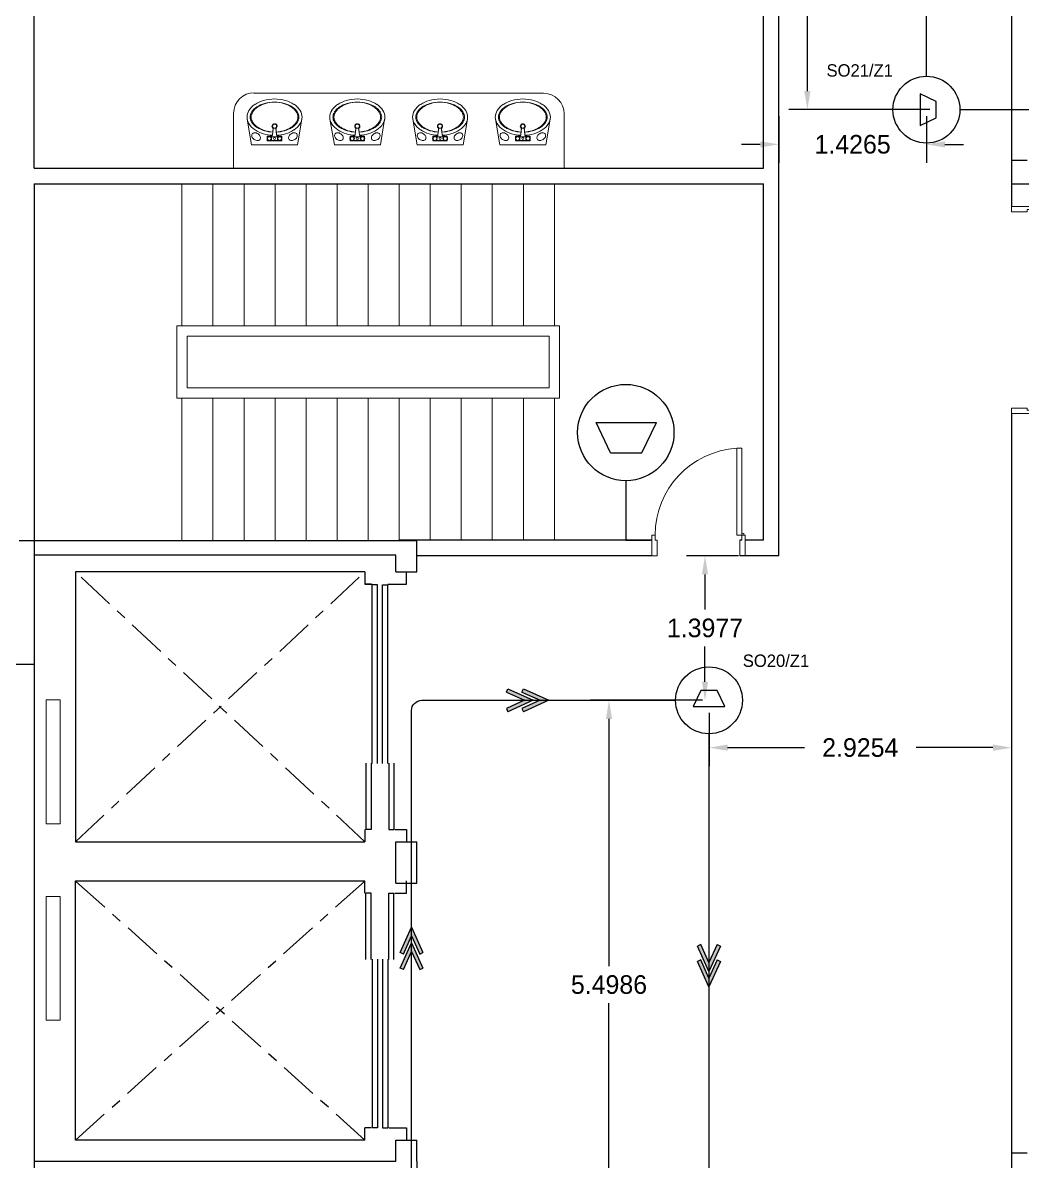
# Model space of a CAD drawing. Extents: x -3767 to 3861, y 250 to 646.
# Drawn here: x 36.57 to 46.23, y 348.67 to 359.68 of the extents above; entities that cross this region are included whole.
import ezdxf
from ezdxf import colors
from ezdxf.entities.mleader import LeaderData, LeaderLine
from ezdxf.enums import TextEntityAlignment as Align
from ezdxf.math import Vec2, Vec3

# ---------------------------------------------------------------- set-up
doc = ezdxf.new("R2010")
doc.units = 0
doc.header["$LTSCALE"] = 0.15
doc.linetypes.add('CENTERX2', pattern=[4, 2.5, -0.5, 0.5, -0.5])
doc.layers.get('0').update_dxf_attribs({"color": 252})
doc.layers.get('Defpoints').update_dxf_attribs({"color": 252})
for name, color, linetype, lineweight in [('0 criticalllllll', 4, 'Continuous', 13), ('anal', 252, 'Continuous', 20), ('DOOR', 252, 'Continuous', 20), ('elev', 252, 'Continuous', 9), ('FIXT', 252, 'Continuous', 9), ('wall', 252, 'Continuous', 30)]:
    doc.layers.add(name, color=color, linetype=linetype, lineweight=lineweight)
for name, color, linetype in [('0 sockets', 252, 'Continuous'), ('0 sound', 252, 'Continuous'), ('00-BT-TEXT', 2, 'Continuous'), ('AUTOINCR', 7, 'Continuous'), ('d1', 252, 'Continuous'), ('FIRE_LOOP', 7, 'Continuous'), ('grocol', 252, 'Continuous'), ('WINDOW', 252, 'Continuous')]:
    doc.layers.add(name, color=color, linetype=linetype)
doc.dimstyles.get("Standard").update_dxf_attribs({"dimtxt": 0.18, "dimasz": 0.18, "dimexe": 0.18, "dimexo": 0.0625, "dimgap": 0.09, "dimtad": 0, "dimtih": 1, "dimtoh": 1, "dimdec": 4, "dimzin": 0, "dimdsep": 46, "dimtxsty": 'Standard', "dimcen": 0.09, "dimadec": 0, "dimazin": 0, "dimtfac": 1, "dimtdec": 4, "dimtofl": 0, "dimtmove": 0, "dimatfit": 3, "dimfxl": 1, "dimtolj": 1, "dimtzin": 0, "dimarcsym": 0})

# ---------------------------------------------------------------- blocks, each defined once
blk = doc.blocks.new('ARCH')
at = {"layer": 'anal'}
for p, q in [((41.6, 359), (38.8, 359)), ((38.604, 358.806), (38.604, 358.275)), ((41.8, 358.275), (41.8, 358.8))]:
    blk.add_line(p, q, dxfattribs=at)
for centre, start, end in [((38.804, 358.806), 90, 180), ((41.6, 358.8), 0, 90)]:
    blk.add_arc(centre, 0.2, start, end, dxfattribs=at)
at = {"layer": 'd1', "linetype": 'CENTERX2'}
for p, q in [((39.874, 351.762), (37.075, 354.372)), ((37.075, 351.762), (39.874, 354.372)), ((37.075, 348.877), (39.874, 351.384)), ((39.874, 348.877), (37.075, 351.384))]:
    blk.add_line(p, q, dxfattribs=at)
at = {"layer": 'd1', "ltscale": 0.5}
for p, q in [((39.944, 352.52), (39.944, 354.248)), ((39.994, 354.248), (39.944, 354.248)), ((39.994, 352.52), (39.994, 354.248)), ((40.044, 352.52), (40.044, 354.248)), ((40.044, 354.248), (40.094, 354.248)), ((40.094, 352.52), (40.094, 354.248)), ((39.884, 352.522), (39.884, 351.882)), ((39.934, 352.522), (39.934, 351.882)), ((40.104, 352.522), (40.104, 351.882)), ((40.154, 352.522), (40.154, 351.882)), ((39.934, 351.882), (39.884, 351.882)), ((40.104, 351.882), (40.154, 351.882)), ((39.884, 350.624), (39.884, 351.264)), ((39.934, 351.264), (39.884, 351.264)), ((39.934, 350.624), (39.934, 351.264)), ((40.104, 350.624), (40.104, 351.264)), ((40.104, 351.264), (40.154, 351.264)), ((40.154, 350.624), (40.154, 351.264)), ((39.944, 350.626), (39.944, 348.997)), ((39.994, 350.626), (39.994, 348.997)), ((40.044, 350.626), (40.044, 348.997)), ((40.094, 350.626), (40.094, 348.997)), ((39.994, 348.997), (39.944, 348.997)), ((40.044, 348.997), (40.094, 348.997))]:
    blk.add_line(p, q, dxfattribs=at)
at = {"layer": 'DOOR'}
blk.add_line((46.125, 355.955), (46.125, 355.905), dxfattribs=at)
for points in [[(46.325, 357.875), (46.325, 357.905), (46.125, 357.905), (46.125, 357.855), (46.275, 357.855), (46.275, 357.875)], [(43.518, 354.727), (43.518, 355.567), (43.469, 355.567), (43.469, 354.727)], [(42.678, 354.727), (42.648, 354.727), (42.648, 354.527), (42.698, 354.527), (42.698, 354.677), (42.678, 354.677)], [(43.518, 354.727), (43.548, 354.727), (43.548, 354.527), (43.498, 354.527), (43.498, 354.677), (43.518, 354.677)]]:
    blk.add_lwpolyline(points, close=True, dxfattribs=at)
blk.add_lwpolyline([(46.125, 355.955), (46.275, 355.955), (46.275, 355.935), (46.325, 355.935), (46.325, 355.905), (46.125, 355.905)], dxfattribs=at)
blk.add_circle((43.528, 354.737), 0.01, dxfattribs=at)
blk.add_arc((43.523, 354.724), 0.845, 93.6111, 179.7782, dxfattribs=at)
at = {"layer": 'elev'}
for p, q in [((38.105, 356.752), (38.105, 358.127)), ((38.105, 356.752), (38.105, 358.127)), ((38.405, 356.752), (38.405, 358.127)), ((38.705, 356.752), (38.705, 358.127)), ((39.005, 356.752), (39.005, 358.127)), ((39.305, 356.752), (39.305, 358.127)), ((39.605, 356.752), (39.605, 358.127)), ((39.905, 356.752), (39.905, 358.127)), ((40.205, 356.752), (40.205, 358.127)), ((40.505, 356.752), (40.505, 358.127)), ((40.805, 356.752), (40.805, 358.127)), ((41.105, 356.752), (41.105, 358.127)), ((41.405, 356.752), (41.405, 358.127)), ((41.705, 356.752), (41.705, 358.127)), ((38.055, 356.752), (41.755, 356.752)), ((38.055, 356.052), (38.055, 356.752)), ((41.755, 356.752), (41.755, 356.052)), ((38.155, 356.652), (41.655, 356.652)), ((38.155, 356.152), (38.155, 356.652)), ((41.655, 356.652), (41.655, 356.152)), ((41.755, 356.052), (38.055, 356.052)), ((38.105, 354.677), (38.105, 356.052)), ((38.105, 354.677), (38.105, 356.052)), ((41.655, 356.152), (38.155, 356.152)), ((38.405, 354.677), (38.405, 356.052)), ((38.705, 354.677), (38.705, 356.052)), ((39.005, 354.677), (39.005, 356.052)), ((39.305, 354.677), (39.305, 356.052)), ((39.605, 354.677), (39.605, 356.052)), ((39.905, 354.677), (39.905, 356.052)), ((40.205, 354.677), (40.205, 356.052)), ((40.505, 354.677), (40.505, 356.052)), ((40.805, 354.677), (40.805, 356.052)), ((41.105, 354.677), (41.105, 356.052)), ((41.405, 354.677), (41.405, 356.052)), ((41.705, 354.677), (41.705, 356.052)), ((36.792, 353.133), (36.792, 351.936)), ((36.928, 353.133), (36.792, 353.133)), ((36.928, 351.936), (36.928, 353.133)), ((36.792, 351.936), (36.928, 351.936)), ((36.792, 351.233), (36.792, 350.036)), ((36.928, 351.233), (36.792, 351.233)), ((36.928, 350.036), (36.928, 351.233)), ((36.792, 350.036), (36.928, 350.036))]:
    blk.add_line(p, q, dxfattribs=at)
at = {"layer": 'FIXT'}
for p, q in [((38.778, 358.5), (38.736, 358.75)), ((39.264, 358.75), (39.222, 358.5)), ((39.578, 358.5), (39.536, 358.75)), ((40.064, 358.75), (40.023, 358.5)), ((40.378, 358.5), (40.336, 358.75)), ((40.864, 358.75), (40.823, 358.5)), ((41.178, 358.5), (41.136, 358.75)), ((41.664, 358.75), (41.623, 358.5)), ((38.93, 358.584), (38.961, 358.584)), ((38.93, 358.584), (38.93, 358.571)), ((38.931, 358.58), (38.93, 358.584)), ((38.931, 358.58), (38.931, 358.573)), ((38.931, 358.58), (38.937, 358.58)), ((39.037, 358.58), (38.963, 358.58)), ((38.987, 358.662), (38.98, 358.598)), ((38.986, 358.664), (38.982, 358.616)), ((38.987, 358.662), (38.986, 358.664)), ((39.013, 358.662), (39.014, 358.664)), ((39.013, 358.662), (39.02, 358.598)), ((39.014, 358.664), (39.018, 358.616)), ((39.07, 358.584), (39.039, 358.584)), ((39.069, 358.58), (39.063, 358.58)), ((39.069, 358.58), (39.07, 358.584)), ((39.069, 358.58), (39.069, 358.573)), ((39.07, 358.584), (39.07, 358.571)), ((39.73, 358.584), (39.761, 358.584)), ((39.73, 358.584), (39.73, 358.571)), ((39.731, 358.58), (39.73, 358.584)), ((39.731, 358.58), (39.731, 358.573)), ((39.731, 358.58), (39.737, 358.58)), ((39.837, 358.58), (39.763, 358.58)), ((39.787, 358.662), (39.78, 358.598)), ((39.786, 358.664), (39.782, 358.616)), ((39.787, 358.662), (39.786, 358.664)), ((39.813, 358.662), (39.814, 358.664)), ((39.813, 358.662), (39.82, 358.598)), ((39.814, 358.664), (39.818, 358.616)), ((39.87, 358.584), (39.839, 358.584)), ((39.869, 358.58), (39.863, 358.58)), ((39.869, 358.58), (39.87, 358.584)), ((39.869, 358.58), (39.869, 358.573)), ((39.87, 358.584), (39.87, 358.571)), ((40.53, 358.584), (40.561, 358.584)), ((40.53, 358.584), (40.53, 358.571)), ((40.531, 358.58), (40.53, 358.584)), ((40.531, 358.58), (40.531, 358.573)), ((40.531, 358.58), (40.537, 358.58)), ((40.637, 358.58), (40.563, 358.58)), ((40.587, 358.662), (40.58, 358.598)), ((40.586, 358.664), (40.582, 358.616)), ((40.587, 358.662), (40.586, 358.664)), ((40.613, 358.662), (40.614, 358.664)), ((40.613, 358.662), (40.62, 358.598)), ((40.614, 358.664), (40.618, 358.616)), ((40.67, 358.584), (40.639, 358.584)), ((40.669, 358.58), (40.663, 358.58)), ((40.669, 358.58), (40.67, 358.584)), ((40.669, 358.58), (40.669, 358.573)), ((40.67, 358.584), (40.67, 358.571)), ((41.33, 358.584), (41.361, 358.584)), ((41.33, 358.584), (41.33, 358.571)), ((41.331, 358.58), (41.33, 358.584)), ((41.331, 358.58), (41.331, 358.573)), ((41.331, 358.58), (41.337, 358.58)), ((41.437, 358.58), (41.363, 358.58)), ((41.387, 358.662), (41.38, 358.598)), ((41.386, 358.664), (41.382, 358.616)), ((41.387, 358.662), (41.386, 358.664)), ((41.413, 358.662), (41.414, 358.664)), ((41.413, 358.662), (41.42, 358.598)), ((41.414, 358.664), (41.418, 358.616)), ((41.47, 358.584), (41.439, 358.584)), ((41.469, 358.58), (41.463, 358.58)), ((41.469, 358.58), (41.47, 358.584)), ((41.469, 358.58), (41.469, 358.573)), ((41.47, 358.584), (41.47, 358.571)), ((39.222, 358.5), (38.778, 358.5)), ((38.93, 358.553), (38.93, 358.539)), ((38.931, 358.544), (38.93, 358.539)), ((39.07, 358.539), (38.93, 358.539)), ((38.931, 358.551), (38.931, 358.544)), ((38.931, 358.544), (38.937, 358.544)), ((39.037, 358.544), (38.963, 358.544)), ((39.069, 358.544), (39.063, 358.544)), ((39.069, 358.551), (39.069, 358.544)), ((39.069, 358.544), (39.07, 358.539)), ((39.07, 358.553), (39.07, 358.539)), ((40.023, 358.5), (39.578, 358.5)), ((39.73, 358.553), (39.73, 358.539)), ((39.731, 358.544), (39.73, 358.539)), ((39.87, 358.539), (39.73, 358.539)), ((39.731, 358.551), (39.731, 358.544)), ((39.731, 358.544), (39.737, 358.544)), ((39.837, 358.544), (39.763, 358.544)), ((39.869, 358.544), (39.863, 358.544)), ((39.869, 358.551), (39.869, 358.544)), ((39.869, 358.544), (39.87, 358.539)), ((39.87, 358.553), (39.87, 358.539)), ((40.823, 358.5), (40.378, 358.5)), ((40.53, 358.553), (40.53, 358.539)), ((40.531, 358.544), (40.53, 358.539)), ((40.67, 358.539), (40.53, 358.539)), ((40.531, 358.551), (40.531, 358.544)), ((40.531, 358.544), (40.537, 358.544)), ((40.637, 358.544), (40.563, 358.544)), ((40.669, 358.544), (40.663, 358.544)), ((40.669, 358.551), (40.669, 358.544)), ((40.669, 358.544), (40.67, 358.539)), ((40.67, 358.553), (40.67, 358.539)), ((41.623, 358.5), (41.178, 358.5)), ((41.33, 358.553), (41.33, 358.539)), ((41.331, 358.544), (41.33, 358.539)), ((41.47, 358.539), (41.33, 358.539)), ((41.331, 358.551), (41.331, 358.544)), ((41.331, 358.544), (41.337, 358.544)), ((41.437, 358.544), (41.363, 358.544)), ((41.469, 358.544), (41.463, 358.544)), ((41.469, 358.551), (41.469, 358.544)), ((41.469, 358.544), (41.47, 358.539)), ((41.47, 358.553), (41.47, 358.539))]:
    blk.add_line(p, q, dxfattribs=at)
for centre, radius in [((38.95, 358.562), 0.022), ((38.95, 358.562), 0.0173), ((39.05, 358.562), 0.022), ((39.05, 358.562), 0.0173), ((39.75, 358.562), 0.022), ((39.75, 358.562), 0.0173), ((39.85, 358.562), 0.022), ((39.85, 358.562), 0.0173), ((40.55, 358.562), 0.022), ((40.55, 358.562), 0.0173), ((40.65, 358.562), 0.022), ((40.65, 358.562), 0.0173), ((41.35, 358.562), 0.022), ((41.35, 358.562), 0.0173), ((41.45, 358.562), 0.022), ((41.45, 358.562), 0.0173), ((39, 358.562), 0.0095), ((39.8, 358.562), 0.0095), ((40.6, 358.562), 0.0095), ((41.4, 358.562), 0.0095)]:
    blk.add_circle(centre, radius, dxfattribs=at)
for centre, radius, start, end in [((38.97, 358.655), 0.285, 105.3124, 123.4654), ((39, 358.545), 0.4, 90, 105.3124), ((39, 358.545), 0.37, 90, 105.3124), ((39.01, 358.545), 0.37, 91.5476, 105.3124), ((39, 358.545), 0.4, 74.6876, 90), ((39, 358.545), 0.37, 74.6876, 90), ((38.99, 358.545), 0.37, 74.6876, 88.4524), ((39.03, 358.655), 0.285, 56.5346, 74.6876), ((39.77, 358.655), 0.285, 105.3124, 123.4654), ((39.8, 358.545), 0.4, 90, 105.3124), ((39.8, 358.545), 0.37, 90, 105.3124), ((39.81, 358.545), 0.37, 91.5476, 105.3124), ((39.8, 358.545), 0.4, 74.6876, 90), ((39.8, 358.545), 0.37, 74.6876, 90), ((39.79, 358.545), 0.37, 74.6876, 88.4524), ((39.83, 358.655), 0.285, 56.5346, 74.6876), ((40.57, 358.655), 0.285, 105.3124, 123.4654), ((40.6, 358.545), 0.4, 90, 105.3124), ((40.6, 358.545), 0.37, 90, 105.3124), ((40.61, 358.545), 0.37, 91.5476, 105.3124), ((40.6, 358.545), 0.4, 74.6876, 90), ((40.6, 358.545), 0.37, 74.6876, 90), ((40.59, 358.545), 0.37, 74.6876, 88.4524), ((40.63, 358.655), 0.285, 56.5346, 74.6876), ((41.37, 358.655), 0.285, 105.3124, 123.4654), ((41.4, 358.545), 0.4, 90, 105.3124), ((41.4, 358.545), 0.37, 90, 105.3124), ((41.41, 358.545), 0.37, 91.5476, 105.3124), ((41.4, 358.545), 0.4, 74.6876, 90), ((41.4, 358.545), 0.37, 74.6876, 90), ((41.39, 358.545), 0.37, 74.6876, 88.4524), ((41.43, 358.655), 0.285, 56.5346, 74.6876), ((38.853, 358.769), 0.119, 147.9275, 180), ((38.923, 358.725), 0.202, 123.4654, 147.9275), ((38.853, 358.769), 0.0886, 147.9275, 180), ((38.863, 358.769), 0.0886, 147.9275, 180), ((38.923, 358.725), 0.172, 123.4654, 147.9275), ((38.933, 358.725), 0.172, 123.4654, 147.9275), ((38.97, 358.655), 0.255, 105.3124, 123.4654), ((38.98, 358.655), 0.255, 105.3124, 123.4654), ((39.02, 358.655), 0.255, 56.5346, 74.6876), ((39.03, 358.655), 0.255, 56.5346, 74.6876), ((39.067, 358.725), 0.172, 32.0725, 56.5346), ((39.077, 358.725), 0.172, 32.0725, 56.5346), ((39.077, 358.725), 0.202, 32.0725, 56.5346), ((39.137, 358.769), 0.0886, 0, 32.0725), ((39.147, 358.769), 0.0886, 0, 32.0725), ((39.147, 358.769), 0.119, 0, 32.0725), ((39.653, 358.769), 0.119, 147.9275, 180), ((39.723, 358.725), 0.202, 123.4654, 147.9275), ((39.653, 358.769), 0.0886, 147.9275, 180), ((39.663, 358.769), 0.0886, 147.9275, 180), ((39.723, 358.725), 0.172, 123.4654, 147.9275), ((39.733, 358.725), 0.172, 123.4654, 147.9275), ((39.77, 358.655), 0.255, 105.3124, 123.4654), ((39.78, 358.655), 0.255, 105.3124, 123.4654), ((39.82, 358.655), 0.255, 56.5346, 74.6876), ((39.83, 358.655), 0.255, 56.5346, 74.6876), ((39.867, 358.725), 0.172, 32.0725, 56.5346), ((39.877, 358.725), 0.172, 32.0725, 56.5346), ((39.877, 358.725), 0.202, 32.0725, 56.5346), ((39.937, 358.769), 0.0886, 0, 32.0725), ((39.947, 358.769), 0.0886, 0, 32.0725), ((39.947, 358.769), 0.119, 0, 32.0725), ((40.453, 358.769), 0.119, 147.9275, 180), ((40.523, 358.725), 0.202, 123.4654, 147.9275), ((40.453, 358.769), 0.0886, 147.9275, 180), ((40.463, 358.769), 0.0886, 147.9275, 180), ((40.523, 358.725), 0.172, 123.4654, 147.9275), ((40.533, 358.725), 0.172, 123.4654, 147.9275), ((40.57, 358.655), 0.255, 105.3124, 123.4654), ((40.58, 358.655), 0.255, 105.3124, 123.4654), ((40.62, 358.655), 0.255, 56.5346, 74.6876), ((40.63, 358.655), 0.255, 56.5346, 74.6876), ((40.667, 358.725), 0.172, 32.0725, 56.5346), ((40.677, 358.725), 0.172, 32.0725, 56.5346), ((40.677, 358.725), 0.202, 32.0725, 56.5346), ((40.737, 358.769), 0.0886, 0, 32.0725), ((40.747, 358.769), 0.0886, 0, 32.0725), ((40.747, 358.769), 0.119, 0, 32.0725), ((41.253, 358.769), 0.119, 147.9275, 180), ((41.323, 358.725), 0.202, 123.4654, 147.9275), ((41.253, 358.769), 0.0886, 147.9275, 180), ((41.263, 358.769), 0.0886, 147.9275, 180), ((41.323, 358.725), 0.172, 123.4654, 147.9275), ((41.333, 358.725), 0.172, 123.4654, 147.9275), ((41.37, 358.655), 0.255, 105.3124, 123.4654), ((41.38, 358.655), 0.255, 105.3124, 123.4654), ((41.42, 358.655), 0.255, 56.5346, 74.6876), ((41.43, 358.655), 0.255, 56.5346, 74.6876), ((41.467, 358.725), 0.172, 32.0725, 56.5346), ((41.477, 358.725), 0.172, 32.0725, 56.5346), ((41.477, 358.725), 0.202, 32.0725, 56.5346), ((41.537, 358.769), 0.0886, 0, 32.0725), ((41.547, 358.769), 0.0886, 0, 32.0725), ((41.547, 358.769), 0.119, 0, 32.0725), ((38.853, 358.769), 0.119, 180, 212.0725), ((38.923, 358.814), 0.202, 212.0725, 236.5346), ((38.853, 358.769), 0.0886, 180, 212.0725), ((38.863, 358.769), 0.0886, 180, 212.0725), ((38.923, 358.814), 0.172, 212.0725, 236.5346), ((38.933, 358.814), 0.172, 212.0725, 236.5346), ((39, 358.681), 0.025, 301.8827, 238.1173), ((39, 358.681), 0.02, 0, 180), ((39.067, 358.814), 0.172, 303.4654, 327.9275), ((39.077, 358.814), 0.172, 303.4654, 327.9275), ((39.077, 358.814), 0.202, 303.4654, 327.9275), ((39.137, 358.769), 0.0886, 327.9275, 0), ((39.147, 358.769), 0.0886, 327.9275, 0), ((39.147, 358.769), 0.119, 327.9275, 0), ((39.653, 358.769), 0.119, 180, 212.0725), ((39.723, 358.814), 0.202, 212.0725, 236.5346), ((39.653, 358.769), 0.0886, 180, 212.0725), ((39.663, 358.769), 0.0886, 180, 212.0725), ((39.723, 358.814), 0.172, 212.0725, 236.5346), ((39.733, 358.814), 0.172, 212.0725, 236.5346), ((39.8, 358.681), 0.025, 301.8827, 238.1173), ((39.8, 358.681), 0.02, 0, 180), ((39.867, 358.814), 0.172, 303.4654, 327.9275), ((39.877, 358.814), 0.172, 303.4654, 327.9275), ((39.877, 358.814), 0.202, 303.4654, 327.9275), ((39.937, 358.769), 0.0886, 327.9275, 0), ((39.947, 358.769), 0.0886, 327.9275, 0), ((39.947, 358.769), 0.119, 327.9275, 0), ((40.453, 358.769), 0.119, 180, 212.0725), ((40.523, 358.814), 0.202, 212.0725, 236.5346), ((40.453, 358.769), 0.0886, 180, 212.0725), ((40.463, 358.769), 0.0886, 180, 212.0725), ((40.523, 358.814), 0.172, 212.0725, 236.5346), ((40.533, 358.814), 0.172, 212.0725, 236.5346), ((40.6, 358.681), 0.025, 301.8827, 238.1173), ((40.6, 358.681), 0.02, 0, 180), ((40.667, 358.814), 0.172, 303.4654, 327.9275), ((40.677, 358.814), 0.172, 303.4654, 327.9275), ((40.677, 358.814), 0.202, 303.4654, 327.9275), ((40.737, 358.769), 0.0886, 327.9275, 0), ((40.747, 358.769), 0.0886, 327.9275, 0), ((40.747, 358.769), 0.119, 327.9275, 0), ((41.253, 358.769), 0.119, 180, 212.0725), ((41.323, 358.814), 0.202, 212.0725, 236.5346), ((41.253, 358.769), 0.0886, 180, 212.0725), ((41.263, 358.769), 0.0886, 180, 212.0725), ((41.323, 358.814), 0.172, 212.0725, 236.5346), ((41.333, 358.814), 0.172, 212.0725, 236.5346), ((41.4, 358.681), 0.025, 301.8827, 238.1173), ((41.4, 358.681), 0.02, 0, 180), ((41.467, 358.814), 0.172, 303.4654, 327.9275), ((41.477, 358.814), 0.172, 303.4654, 327.9275), ((41.477, 358.814), 0.202, 303.4654, 327.9275), ((41.537, 358.769), 0.0886, 327.9275, 0), ((41.547, 358.769), 0.0886, 327.9275, 0), ((41.547, 358.769), 0.119, 327.9275, 0), ((38.804, 358.594), 0.0237, 145, 174.0705), ((38.816, 358.592), 0.036, 174.0705, 198.3103), ((38.827, 358.596), 0.0477, 198.3103, 217.8482), ((38.804, 358.594), 0.0237, 115.9295, 145), ((38.809, 358.583), 0.036, 91.6897, 115.9295), ((38.809, 358.571), 0.0477, 72.1518, 91.6897), ((38.97, 358.884), 0.285, 236.5346, 254.6876), ((38.804, 358.556), 0.0632, 55, 72.1518), ((38.97, 358.884), 0.255, 236.5346, 254.6876), ((38.98, 358.884), 0.255, 236.5346, 254.6876), ((38.804, 358.556), 0.0632, 37.8482, 55), ((38.817, 358.566), 0.0477, 18.3103, 37.8482), ((38.828, 358.569), 0.036, 354.0705, 18.3103), ((39, 358.994), 0.4, 254.6876, 266.8829), ((39, 358.994), 0.37, 254.6876, 267.3133), ((39.01, 358.994), 0.37, 254.6876, 265.771), ((38.95, 358.591), 0.0115, 225.8561, 314.1439), ((38.961, 358.604), 0.02, 270, 344.9387), ((38.96, 358.6), 0.02, 276.6527, 354.0223), ((39, 358.681), 0.02, 180, 238.5007), ((39, 358.565), 0.099, 81.872, 98.128), ((39, 358.565), 0.0978, 82.2121, 97.7879), ((39, 358.681), 0.02, 301.4993, 0), ((39, 358.994), 0.37, 272.6867, 285.3124), ((38.99, 358.994), 0.37, 274.229, 285.3124), ((39.039, 358.604), 0.02, 195.0613, 270), ((39.04, 358.6), 0.02, 185.9777, 263.3473), ((39, 358.994), 0.4, 273.1171, 285.3124), ((39.05, 358.591), 0.0115, 225.8561, 314.1439), ((39.02, 358.884), 0.255, 285.3124, 303.4654), ((39.03, 358.884), 0.255, 285.3124, 303.4654), ((39.03, 358.884), 0.285, 285.3124, 303.4654), ((39.172, 358.569), 0.036, 161.6897, 185.9295), ((39.183, 358.566), 0.0477, 142.1518, 161.6897), ((39.196, 358.556), 0.0632, 125, 142.1518), ((39.196, 358.556), 0.0632, 107.8482, 125), ((39.191, 358.571), 0.0477, 88.3103, 107.8482), ((39.191, 358.583), 0.036, 64.0705, 88.3103), ((39.196, 358.594), 0.0237, 35, 64.0705), ((39.173, 358.596), 0.0477, 322.1518, 341.6897), ((39.196, 358.594), 0.0237, 5.9295, 35), ((39.184, 358.592), 0.036, 341.6897, 5.9295), ((39.604, 358.594), 0.0237, 145, 174.0705), ((39.616, 358.592), 0.036, 174.0705, 198.3103), ((39.627, 358.596), 0.0477, 198.3103, 217.8482), ((39.604, 358.594), 0.0237, 115.9295, 145), ((39.609, 358.583), 0.036, 91.6897, 115.9295), ((39.609, 358.571), 0.0477, 72.1518, 91.6897), ((39.77, 358.884), 0.285, 236.5346, 254.6876), ((39.604, 358.556), 0.0632, 55, 72.1518), ((39.77, 358.884), 0.255, 236.5346, 254.6876), ((39.78, 358.884), 0.255, 236.5346, 254.6876), ((39.604, 358.556), 0.0632, 37.8482, 55), ((39.617, 358.566), 0.0477, 18.3103, 37.8482), ((39.628, 358.569), 0.036, 354.0705, 18.3103), ((39.8, 358.994), 0.4, 254.6876, 266.8829), ((39.8, 358.994), 0.37, 254.6876, 267.3133), ((39.81, 358.994), 0.37, 254.6876, 265.771), ((39.75, 358.591), 0.0115, 225.8561, 314.1439), ((39.761, 358.604), 0.02, 270, 344.9387), ((39.76, 358.6), 0.02, 276.6527, 354.0223), ((39.8, 358.681), 0.02, 180, 238.5007), ((39.8, 358.565), 0.099, 81.872, 98.128), ((39.8, 358.565), 0.0978, 82.2121, 97.7879), ((39.8, 358.681), 0.02, 301.4993, 0), ((39.8, 358.994), 0.37, 272.6867, 285.3124), ((39.79, 358.994), 0.37, 274.229, 285.3124), ((39.839, 358.604), 0.02, 195.0613, 270), ((39.84, 358.6), 0.02, 185.9777, 263.3473), ((39.8, 358.994), 0.4, 273.1171, 285.3124), ((39.85, 358.591), 0.0115, 225.8561, 314.1439), ((39.82, 358.884), 0.255, 285.3124, 303.4654), ((39.83, 358.884), 0.255, 285.3124, 303.4654), ((39.83, 358.884), 0.285, 285.3124, 303.4654), ((39.972, 358.569), 0.036, 161.6897, 185.9295), ((39.983, 358.566), 0.0477, 142.1518, 161.6897), ((39.996, 358.556), 0.0632, 125, 142.1518), ((39.996, 358.556), 0.0632, 107.8482, 125), ((39.991, 358.571), 0.0477, 88.3103, 107.8482), ((39.991, 358.583), 0.036, 64.0705, 88.3103), ((39.996, 358.594), 0.0237, 35, 64.0705), ((39.973, 358.596), 0.0477, 322.1518, 341.6897), ((39.996, 358.594), 0.0237, 5.9295, 35), ((39.984, 358.592), 0.036, 341.6897, 5.9295), ((40.404, 358.594), 0.0237, 145, 174.0705), ((40.416, 358.592), 0.036, 174.0705, 198.3103), ((40.427, 358.596), 0.0477, 198.3103, 217.8482), ((40.404, 358.594), 0.0237, 115.9295, 145), ((40.409, 358.583), 0.036, 91.6897, 115.9295), ((40.409, 358.571), 0.0477, 72.1518, 91.6897), ((40.57, 358.884), 0.285, 236.5346, 254.6876), ((40.404, 358.556), 0.0632, 55, 72.1518), ((40.57, 358.884), 0.255, 236.5346, 254.6876), ((40.58, 358.884), 0.255, 236.5346, 254.6876), ((40.404, 358.556), 0.0632, 37.8482, 55), ((40.417, 358.566), 0.0477, 18.3103, 37.8482), ((40.428, 358.569), 0.036, 354.0705, 18.3103), ((40.6, 358.994), 0.4, 254.6876, 266.8829), ((40.6, 358.994), 0.37, 254.6876, 267.3133), ((40.61, 358.994), 0.37, 254.6876, 265.771), ((40.55, 358.591), 0.0115, 225.8561, 314.1439), ((40.561, 358.604), 0.02, 270, 344.9387), ((40.56, 358.6), 0.02, 276.6527, 354.0223), ((40.6, 358.681), 0.02, 180, 238.5007), ((40.6, 358.565), 0.099, 81.872, 98.128), ((40.6, 358.565), 0.0978, 82.2121, 97.7879), ((40.6, 358.681), 0.02, 301.4993, 0), ((40.6, 358.994), 0.37, 272.6867, 285.3124), ((40.59, 358.994), 0.37, 274.229, 285.3124), ((40.639, 358.604), 0.02, 195.0613, 270), ((40.64, 358.6), 0.02, 185.9777, 263.3473), ((40.6, 358.994), 0.4, 273.1171, 285.3124), ((40.65, 358.591), 0.0115, 225.8561, 314.1439), ((40.62, 358.884), 0.255, 285.3124, 303.4654), ((40.63, 358.884), 0.255, 285.3124, 303.4654), ((40.63, 358.884), 0.285, 285.3124, 303.4654), ((40.772, 358.569), 0.036, 161.6897, 185.9295), ((40.783, 358.566), 0.0477, 142.1518, 161.6897), ((40.796, 358.556), 0.0632, 125, 142.1518), ((40.796, 358.556), 0.0632, 107.8482, 125), ((40.791, 358.571), 0.0477, 88.3103, 107.8482), ((40.791, 358.583), 0.036, 64.0705, 88.3103), ((40.796, 358.594), 0.0237, 35, 64.0705), ((40.773, 358.596), 0.0477, 322.1518, 341.6897), ((40.796, 358.594), 0.0237, 5.9295, 35), ((40.784, 358.592), 0.036, 341.6897, 5.9295), ((41.204, 358.594), 0.0237, 145, 174.0705), ((41.216, 358.592), 0.036, 174.0705, 198.3103), ((41.227, 358.596), 0.0477, 198.3103, 217.8482), ((41.204, 358.594), 0.0237, 115.9295, 145), ((41.209, 358.583), 0.036, 91.6897, 115.9295), ((41.209, 358.571), 0.0477, 72.1518, 91.6897), ((41.37, 358.884), 0.285, 236.5346, 254.6876), ((41.204, 358.556), 0.0632, 55, 72.1518), ((41.37, 358.884), 0.255, 236.5346, 254.6876), ((41.38, 358.884), 0.255, 236.5346, 254.6876), ((41.204, 358.556), 0.0632, 37.8482, 55), ((41.217, 358.566), 0.0477, 18.3103, 37.8482), ((41.228, 358.569), 0.036, 354.0705, 18.3103), ((41.4, 358.994), 0.4, 254.6876, 266.8829), ((41.4, 358.994), 0.37, 254.6876, 267.3133), ((41.41, 358.994), 0.37, 254.6876, 265.771), ((41.35, 358.591), 0.0115, 225.8561, 314.1439), ((41.361, 358.604), 0.02, 270, 344.9387), ((41.36, 358.6), 0.02, 276.6527, 354.0223), ((41.4, 358.681), 0.02, 180, 238.5007), ((41.4, 358.565), 0.099, 81.872, 98.128), ((41.4, 358.565), 0.0978, 82.2121, 97.7879), ((41.4, 358.681), 0.02, 301.4993, 0), ((41.4, 358.994), 0.37, 272.6867, 285.3124), ((41.39, 358.994), 0.37, 274.229, 285.3124), ((41.439, 358.604), 0.02, 195.0613, 270), ((41.44, 358.6), 0.02, 185.9777, 263.3473), ((41.4, 358.994), 0.4, 273.1171, 285.3124), ((41.45, 358.591), 0.0115, 225.8561, 314.1439), ((41.42, 358.884), 0.255, 285.3124, 303.4654), ((41.43, 358.884), 0.255, 285.3124, 303.4654), ((41.43, 358.884), 0.285, 285.3124, 303.4654), ((41.572, 358.569), 0.036, 161.6897, 185.9295), ((41.583, 358.566), 0.0477, 142.1518, 161.6897), ((41.596, 358.556), 0.0632, 125, 142.1518), ((41.596, 358.556), 0.0632, 107.8482, 125), ((41.591, 358.571), 0.0477, 88.3103, 107.8482), ((41.591, 358.583), 0.036, 64.0705, 88.3103), ((41.596, 358.594), 0.0237, 35, 64.0705), ((41.573, 358.596), 0.0477, 322.1518, 341.6897), ((41.596, 358.594), 0.0237, 5.9295, 35), ((41.584, 358.592), 0.036, 341.6897, 5.9295), ((38.839, 358.606), 0.0632, 217.8482, 235), ((38.839, 358.606), 0.0632, 235, 252.1518), ((38.834, 358.591), 0.0477, 252.1518, 271.6897), ((38.835, 358.579), 0.036, 271.6897, 295.9295), ((38.84, 358.568), 0.0237, 295.9295, 325), ((38.84, 358.568), 0.0237, 325, 354.0705), ((38.921, 358.562), 0.0115, 315.8561, 44.1439), ((38.95, 358.533), 0.0115, 45.8561, 134.1439), ((38.979, 358.562), 0.0115, 135.8561, 224.1439), ((39.021, 358.562), 0.0115, 315.8561, 44.1439), ((39.05, 358.533), 0.0115, 45.8561, 134.1439), ((39.079, 358.562), 0.0115, 135.8561, 224.1439), ((39.16, 358.568), 0.0237, 185.9295, 215), ((39.16, 358.568), 0.0237, 215, 244.0705), ((39.165, 358.579), 0.036, 244.0705, 268.3103), ((39.166, 358.591), 0.0477, 268.3103, 287.8482), ((39.161, 358.606), 0.0632, 287.8482, 305), ((39.161, 358.606), 0.0632, 305, 322.1518), ((39.639, 358.606), 0.0632, 217.8482, 235), ((39.639, 358.606), 0.0632, 235, 252.1518), ((39.634, 358.591), 0.0477, 252.1518, 271.6897), ((39.635, 358.579), 0.036, 271.6897, 295.9295), ((39.64, 358.568), 0.0237, 295.9295, 325), ((39.64, 358.568), 0.0237, 325, 354.0705), ((39.721, 358.562), 0.0115, 315.8561, 44.1439), ((39.75, 358.533), 0.0115, 45.8561, 134.1439), ((39.779, 358.562), 0.0115, 135.8561, 224.1439), ((39.821, 358.562), 0.0115, 315.8561, 44.1439), ((39.85, 358.533), 0.0115, 45.8561, 134.1439), ((39.879, 358.562), 0.0115, 135.8561, 224.1439), ((39.96, 358.568), 0.0237, 185.9295, 215), ((39.96, 358.568), 0.0237, 215, 244.0705), ((39.965, 358.579), 0.036, 244.0705, 268.3103), ((39.966, 358.591), 0.0477, 268.3103, 287.8482), ((39.961, 358.606), 0.0632, 287.8482, 305), ((39.961, 358.606), 0.0632, 305, 322.1518), ((40.439, 358.606), 0.0632, 217.8482, 235), ((40.439, 358.606), 0.0632, 235, 252.1518), ((40.434, 358.591), 0.0477, 252.1518, 271.6897), ((40.435, 358.579), 0.036, 271.6897, 295.9295), ((40.44, 358.568), 0.0237, 295.9295, 325), ((40.44, 358.568), 0.0237, 325, 354.0705), ((40.521, 358.562), 0.0115, 315.8561, 44.1439), ((40.55, 358.533), 0.0115, 45.8561, 134.1439), ((40.579, 358.562), 0.0115, 135.8561, 224.1439), ((40.621, 358.562), 0.0115, 315.8561, 44.1439), ((40.65, 358.533), 0.0115, 45.8561, 134.1439), ((40.679, 358.562), 0.0115, 135.8561, 224.1439), ((40.76, 358.568), 0.0237, 185.9295, 215), ((40.76, 358.568), 0.0237, 215, 244.0705), ((40.765, 358.579), 0.036, 244.0705, 268.3103), ((40.766, 358.591), 0.0477, 268.3103, 287.8482), ((40.761, 358.606), 0.0632, 287.8482, 305), ((40.761, 358.606), 0.0632, 305, 322.1518), ((41.239, 358.606), 0.0632, 217.8482, 235), ((41.239, 358.606), 0.0632, 235, 252.1518), ((41.234, 358.591), 0.0477, 252.1518, 271.6897), ((41.235, 358.579), 0.036, 271.6897, 295.9295), ((41.24, 358.568), 0.0237, 295.9295, 325), ((41.24, 358.568), 0.0237, 325, 354.0705), ((41.321, 358.562), 0.0115, 315.8561, 44.1439), ((41.35, 358.533), 0.0115, 45.8561, 134.1439), ((41.379, 358.562), 0.0115, 135.8561, 224.1439), ((41.421, 358.562), 0.0115, 315.8561, 44.1439), ((41.45, 358.533), 0.0115, 45.8561, 134.1439), ((41.479, 358.562), 0.0115, 135.8561, 224.1439), ((41.56, 358.568), 0.0237, 185.9295, 215), ((41.56, 358.568), 0.0237, 215, 244.0705), ((41.565, 358.579), 0.036, 244.0705, 268.3103), ((41.566, 358.591), 0.0477, 268.3103, 287.8482), ((41.561, 358.606), 0.0632, 287.8482, 305), ((41.561, 358.606), 0.0632, 305, 322.1518)]:
    blk.add_arc(centre, radius, start, end, dxfattribs=at)
at = {"layer": 'grocol', "ltscale": 0.5}
for p, q in [((40.374, 354.673), (36.53, 354.673)), ((40.374, 354.532), (40.374, 354.673)), ((40.174, 354.532), (36.675, 354.532)), ((36.675, 348.673), (40.174, 348.673)), ((40.374, 348.673), (40.374, 348.532))]:
    blk.add_line(p, q, dxfattribs=at)
at = {"layer": 'wall'}
for p, q in [((43.875, 358.125), (43.875, 361.911)), ((43.725, 358.275), (43.725, 361.861)), ((46.125, 361.861), (46.125, 358.125)), ((36.675, 358.275), (36.675, 360.55)), ((36.675, 358.275), (43.725, 358.275)), ((36.675, 358.275), (43.725, 358.275)), ((46.275, 358.35), (46.125, 358.35)), ((46.125, 358.2), (46.125, 357.905)), ((36.675, 358.125), (43.725, 358.125)), ((36.675, 358.125), (43.725, 358.125)), ((36.675, 358.125), (36.675, 348.525)), ((43.725, 354.677), (43.725, 358.125)), ((43.875, 354.527), (43.875, 358.125)), ((46.125, 358.125), (55.8, 358.125)), ((46.125, 355.905), (46.125, 355.2)), ((46.125, 355.275), (46.125, 348.525)), ((42.648, 354.677), (40.205, 354.677)), ((42.416, 354.677), (42.396, 354.677)), ((43.518, 354.677), (43.498, 354.677)), ((43.725, 354.677), (43.548, 354.677)), ((40.174, 354.372), (40.174, 354.532)), ((42.648, 354.527), (40.374, 354.527)), ((43.875, 354.527), (43.498, 354.527)), ((37.075, 354.372), (37.075, 351.762)), ((39.874, 354.372), (37.075, 354.372)), ((39.874, 354.372), (39.874, 354.252)), ((40.174, 354.372), (40.374, 354.372)), ((40.274, 354.252), (40.274, 354.372)), ((39.874, 354.252), (39.945, 354.252)), ((39.934, 354.252), (39.874, 354.252)), ((40.094, 354.252), (40.274, 354.252)), ((36.675, 353.475), (30.075, 353.475)), ((39.874, 351.882), (39.874, 351.762)), ((40.164, 351.882), (40.274, 351.882)), ((40.274, 351.882), (40.274, 351.762)), ((37.075, 351.762), (39.874, 351.762)), ((40.174, 351.362), (40.174, 351.762)), ((40.174, 351.762), (40.374, 351.762)), ((40.374, 351.362), (40.374, 351.762)), ((37.075, 351.384), (39.874, 351.384)), ((37.075, 348.877), (37.075, 351.384)), ((39.874, 351.264), (39.874, 351.384)), ((40.174, 351.362), (40.374, 351.362)), ((40.274, 351.264), (40.274, 351.384)), ((40.164, 351.264), (40.274, 351.264)), ((39.934, 348.997), (39.874, 348.997)), ((39.874, 348.877), (39.874, 348.997)), ((40.104, 348.997), (40.274, 348.997)), ((40.274, 348.997), (40.274, 348.877)), ((39.874, 348.877), (37.075, 348.877)), ((40.174, 348.673), (40.174, 348.877)), ((40.174, 348.877), (40.374, 348.877)), ((40.374, 348.673), (40.374, 348.877)), ((46.275, 348.75), (46.125, 348.75))]:
    blk.add_line(p, q, dxfattribs=at)
at = {"layer": 'WINDOW', "linetype": 'CENTERX2'}
blk.add_line((40.374, 354.372), (40.374, 354.532), dxfattribs=at)
blk = doc.blocks.new('T-PA01')
at = {"color": 6}
for p, q in [((36.5, 93.9), (-57.9, 48.8)), ((36.5, -93.9), (36.5, 93.9)), ((-57.9, 48.8), (-57.9, -48.8)), ((-57.9, -48.8), (36.5, -93.9))]:
    blk.add_line(p, q, dxfattribs=at)
blk.add_circle((0, 0), 200, dxfattribs=at)
blk = doc.blocks.new('T-PA15')
at = {"color": 2}
for p, q in [((-123.1, 489.2), (127.2, 489.2)), ((-63, 363.4), (-123.1, 489.2)), ((67.1, 363.4), (127.2, 489.2)), ((-63, 363.4), (67.1, 363.4)), ((0, 247.6), (0, 0)), ((0, 0), (-102.9, 0)), ((0, 0), (102.9, 0))]:
    blk.add_line(p, q, dxfattribs=at)
blk.add_circle((0, 447.6), 200, dxfattribs=at)
blk = doc.blocks.new('*D80')
at = {"layer": '0 sound', "color": 0, "lineweight": -2, "transparency": 16777216}
for p, q in [((43.2, 353.008), (43.2, 352.492)), ((46.125, 353.008), (46.125, 352.492)), ((43.38, 352.672), (44.122, 352.672)), ((45.945, 352.672), (45.202, 352.672))]:
    blk.add_line(p, q, dxfattribs=at)
at = {"layer": '0 sound', "color": 0, "transparency": 16777216}
for points in [[(43.38, 352.702), (43.38, 352.642), (43.2, 352.672)], [(45.945, 352.702), (45.945, 352.642), (46.125, 352.672)]]:
    blk.add_solid(points, dxfattribs=at)
at = {"layer": 'Defpoints', "color": 0, "transparency": 16777216}
for p in [(43.2, 353.071), (46.125, 353.071), (46.125, 352.672)]:
    blk.add_point(p, dxfattribs=at)
at = {"layer": '0 sound', "color": 0, "transparency": 16777216, "insert": (44.662, 352.672), "char_height": 0.18, "attachment_point": 5}
blk.add_mtext('\\A1;2.9254', dxfattribs=at)
blk = doc.blocks.new('*D81')
at = {"layer": '0 sound', "color": 0, "lineweight": -2, "transparency": 16777216}
for p, q in [((43.485, 354.527), (42.981, 354.527)), ((43.161, 354.347), (43.161, 354.009)), ((43.161, 353.31), (43.161, 353.649)), ((43.137, 353.13), (42.981, 353.13))]:
    blk.add_line(p, q, dxfattribs=at)
at = {"layer": '0 sound', "color": 0, "transparency": 16777216}
for points in [[(43.131, 354.347), (43.191, 354.347), (43.161, 354.527)], [(43.131, 353.31), (43.191, 353.31), (43.161, 353.13)]]:
    blk.add_solid(points, dxfattribs=at)
at = {"layer": 'Defpoints', "color": 0, "transparency": 16777216}
for p in [(43.161, 354.527), (43.548, 354.527), (43.2, 353.13)]:
    blk.add_point(p, dxfattribs=at)
at = {"layer": '0 sound', "color": 0, "transparency": 16777216, "insert": (43.161, 353.829), "char_height": 0.18, "attachment_point": 5}
blk.add_mtext('\\A1;1.3977', dxfattribs=at)
blk = doc.blocks.new('*D83')
at = {"layer": '0 sound', "color": 0, "lineweight": -2, "transparency": 16777216}
for p, q in [((43.137, 353.13), (42.053, 353.13)), ((42.233, 352.95), (42.233, 350.56)), ((42.233, 347.811), (42.233, 350.2)), ((43.366, 347.631), (42.053, 347.631))]:
    blk.add_line(p, q, dxfattribs=at)
at = {"layer": '0 sound', "color": 0, "transparency": 16777216}
for points in [[(42.203, 352.95), (42.263, 352.95), (42.233, 353.13)], [(42.203, 347.811), (42.263, 347.811), (42.233, 347.631)]]:
    blk.add_solid(points, dxfattribs=at)
at = {"layer": 'Defpoints', "color": 0, "transparency": 16777216}
for p in [(43.2, 353.13), (42.233, 347.631), (43.428, 347.631)]:
    blk.add_point(p, dxfattribs=at)
at = {"layer": '0 sound', "color": 0, "transparency": 16777216, "insert": (42.233, 350.38), "char_height": 0.18, "attachment_point": 5}
blk.add_mtext('\\A1;5.4986', dxfattribs=at)
blk = doc.blocks.new('*D110')
at = {"layer": '0 sound', "color": 0, "lineweight": -2, "transparency": 16777216}
for p, q in [((43.875, 358.779), (43.875, 358.326)), ((45.301, 358.779), (45.301, 358.326)), ((43.695, 358.506), (43.515, 358.506)), ((45.481, 358.506), (45.661, 358.506))]:
    blk.add_line(p, q, dxfattribs=at)
at = {"layer": '0 sound', "color": 0, "transparency": 16777216}
for points in [[(43.695, 358.536), (43.695, 358.476), (43.875, 358.506)], [(45.481, 358.536), (45.481, 358.476), (45.301, 358.506)]]:
    blk.add_solid(points, dxfattribs=at)
at = {"layer": 'Defpoints', "color": 0, "transparency": 16777216}
for p in [(43.875, 358.842), (45.301, 358.842), (43.875, 358.506)]:
    blk.add_point(p, dxfattribs=at)
at = {"layer": '0 sound', "color": 0, "transparency": 16777216, "insert": (44.588, 358.506), "char_height": 0.18, "attachment_point": 5}
blk.add_mtext('\\A1;1.4265', dxfattribs=at)
blk = doc.blocks.new('*D111')
at = {"layer": '0 sound', "color": 0, "lineweight": -2, "transparency": 16777216}
for p, q in [((45.424, 363.763), (43.971, 363.763)), ((44.151, 363.583), (44.151, 361.482)), ((44.151, 359.022), (44.151, 361.122)), ((45.333, 358.842), (43.971, 358.842))]:
    blk.add_line(p, q, dxfattribs=at)
at = {"layer": '0 sound', "color": 0, "transparency": 16777216}
for points in [[(44.121, 363.583), (44.181, 363.583), (44.151, 363.763)], [(44.121, 359.022), (44.181, 359.022), (44.151, 358.842)]]:
    blk.add_solid(points, dxfattribs=at)
at = {"layer": 'Defpoints', "color": 0, "transparency": 16777216}
for p in [(44.151, 363.763), (45.487, 363.763), (45.395, 358.842)]:
    blk.add_point(p, dxfattribs=at)
at = {"layer": '0 sound', "color": 0, "transparency": 16777216, "insert": (44.151, 361.302), "char_height": 0.18, "attachment_point": 5}
blk.add_mtext('\\A1;4.9217', dxfattribs=at)
blk = doc.blocks.new('ds')
h = blk.add_hatch(color=2)
h.dxf.hatch_style = 1
h.paths.add_polyline_path([(0.259, 0.079), (0.245, 0.11), (0, 0), (0.245, -0.11), (0.259, -0.079), (0.084, 0)])
at = {"layer": '0 sockets', "color": 3}
for points in [[(0.245, -0.11), (0, 0), (0.245, 0.11)], [(0.259, 0.079), (0.245, 0.11)], [(0.259, -0.079), (0.084, 0), (0.259, 0.079)], [(0.259, -0.079), (0.245, -0.11)]]:
    blk.add_lwpolyline(points, dxfattribs=at)
blk = doc.blocks.new('qa')
h = blk.add_hatch(color=1)
h.dxf.hatch_style = 1
h.paths.add_polyline_path([(0.259, 0.079), (0.245, 0.11), (0, 0), (0.245, -0.11), (0.259, -0.079), (0.084, 0)])
h.paths.add_polyline_path([(0.408, 0.079), (0.394, 0.11), (0.149, 0), (0.394, -0.11), (0.408, -0.079), (0.233, 0)])
h = blk.add_hatch(color=1)
h.dxf.hatch_style = 1
h.paths.add_polyline_path([(0.259, 0.079), (0.245, 0.11), (0, 0), (0.245, -0.11), (0.259, -0.079), (0.084, 0)])
at = {"layer": '0 sockets', "color": 3}
for p in [(0, 0), (0.149, 0)]:
    blk.add_blockref('ds', p, dxfattribs=at)

msp = doc.modelspace()

# ---------------------------------------------------------------- linework, layer by layer
at = {"layer": 'FIRE_LOOP', "color": 3}
for points in [[(45.30148, 359.16506), (45.30148, 363.5559)], [(43.19956, 352.80633), (43.19956, 347.91328)]]:
    msp.add_lwpolyline(points, dxfattribs=at)
for points in [[(50.36075, 357.92295), (50.36075, 358.74163, 0.41421356), (50.26075, 358.84163), (45.62491, 358.84163)], [(40.32394, 343.9245), (40.32394, 353.02975, -0.41421356), (40.42394, 353.12975), (42.87613, 353.12975)]]:
    msp.add_lwpolyline(points, format="xyb", dxfattribs=at)

# ---------------------------------------------------------------- block references
at = {"layer": '0 sockets', "color": 3}
msp.add_blockref('ARCH', (0, 0), dxfattribs=at)
at = {"layer": '0 sound', "xscale": 0.001617016088281897, "yscale": 0.001617016088281897, "zscale": 0.001617016088281897}
for p, rotation in [((45.30148, 358.84163), 180), ((43.19956, 353.12975), 270)]:
    msp.add_blockref('T-PA01', p, dxfattribs=dict(at, rotation=rotation))
at = {"layer": '0 sound', "color": 3, "xscale": 0.002328, "yscale": 0.002328, "zscale": 0.002328}
msp.add_blockref('T-PA15', (42.39566, 354.67744), dxfattribs=at)
at = {"layer": '0 sound', "color": 2}
for p, rotation in [((41.65004, 353.12975), 180), ((40.32394, 350.935), 270), ((43.19956, 350.35981), 90)]:
    msp.add_blockref('qa', p, dxfattribs=dict(at, rotation=rotation))

# ---------------------------------------------------------------- texts
at = {"layer": 'AUTOINCR', "color": 1}
msp.add_text('SO21/Z1', height=0.12, dxfattribs=at).set_placement((44.97808, 359.12504), align=Align.BOTTOM_RIGHT)
msp.add_text('SO20/Z1', height=0.12, dxfattribs=at).set_placement((43.5265, 353.41669), align=Align.BOTTOM_LEFT)

# ---------------------------------------------------------------- dimensions: what is measured, and where the dimension line sits
at = {"layer": '0 sound', "color": 6}
for base, p1, p2, picture, middle in [((44.15108, 363.7633), (45.39507, 358.84163), (45.48688, 363.7633), '*D111', (44.15108, 361.30247)), ((43.16083, 354.52744), (43.19956, 353.12975), (43.54776, 354.52744), '*D81', (43.16083, 353.8286)), ((42.23286, 347.63115), (43.19956, 353.12975), (43.42815, 347.63115), '*D83', (42.23286, 350.38045))]:
    dim = msp.add_linear_dim(base=base, p1=p1, p2=p2, angle=90, dimstyle='Standard', dxfattribs=at)
    dim.commit()
    dim.dimension.update_dxf_attribs({"geometry": picture, "text_midpoint": middle})
for base, p1, p2, picture, middle in [((43.875, 358.506), (45.30148, 358.84163), (43.875, 358.84163), '*D110', (44.58824, 358.506)), ((46.125, 352.6723), (43.19956, 353.07079), (46.125, 353.07079), '*D80', (44.66228, 352.6723))]:
    dim = msp.add_linear_dim(base=base, p1=p1, p2=p2, dimstyle='Standard', dxfattribs=at)
    dim.commit()
    dim.dimension.update_dxf_attribs({"geometry": picture, "text_midpoint": middle})

# ---------------------------------------------------------------- leaders
at = {"layer": '0 criticalllllll', "color": 4}
ml = msp.add_multileader_mtext('Standard', dxfattribs=at)
ml.set_content('ZONE 02\\PUPVC CONDUIT 20 MM2\\P(2*1.5) MM2 CABLE\\PEXPOSED ABOVE FALSE CEILING\\PTYPICAL', color=6)
ml.set_leader_properties()
ml.build(insert=Vec2(0, 0))
ml.multileader.update_dxf_attribs({"text_right_attachment_type": 6, "dogleg_length": 0.1, "arrow_head_size": 0.2})
ctx = ml.context
ctx.base_point, ctx.char_height, ctx.arrow_head_size, ctx.landing_gap_size = Vec3(56.16728, 359.43608), 0.1, 0.2, 0.02
ctx.right_attachment, ctx.text_align_type = 6, 2
notes = []
notes.append((ctx, [(0, (1, 1, 0), (58.94062, 359.36608), (-1, 0), 0.1, [(0, [(62.96351, 357.58361)], 0, [])])]))
ctx.mtext.insert, ctx.mtext.width, ctx.mtext.alignment, ctx.mtext.flow_direction = Vec3(58.82062, 359.48608), 3780, 3, 5
ml = msp.add_multileader_mtext('Standard', dxfattribs=at)
ml.set_content('ZONE 02\\PUPVC CONDUIT 20 MM2\\P(2*1.5) MM2 CABLE\\PEXPOSED ABOVE FALSE CEILING\\PTYPICAL', color=6)
ml.set_leader_properties()
ml.build(insert=Vec2(0, 0))
ml.multileader.update_dxf_attribs({"text_right_attachment_type": 6, "dogleg_length": 0.1, "arrow_head_size": 0.2})
ctx = ml.context
ctx.base_point, ctx.char_height, ctx.arrow_head_size, ctx.landing_gap_size = Vec3(71.40167, 359.1825), 0.1, 0.2, 0.02
ctx.right_attachment, ctx.text_align_type = 6, 2
notes.append((ctx, [(0, (1, 1, 0), (74.175, 359.1125), (-1, 0), 0.1, [(0, [(77.07148, 357.05762)], 0, [])])]))
ctx.mtext.insert, ctx.mtext.width, ctx.mtext.alignment, ctx.mtext.flow_direction = Vec3(74.055, 359.2325), 3780, 3, 5
ml = msp.add_multileader_mtext('Standard', dxfattribs=at)
ml.set_content('ZONE 02\\PUPVC CONDUIT 20 MM2\\P(2*1.5) MM2 CABLE\\PEXPOSED ABOVE FALSE CEILING\\PTYPICAL', color=6)
ml.set_leader_properties()
ml.build(insert=Vec2(0, 0))
ml.multileader.update_dxf_attribs({"text_right_attachment_type": 6, "dogleg_length": 0.1, "arrow_head_size": 0.2})
ctx = ml.context
ctx.base_point, ctx.char_height, ctx.arrow_head_size, ctx.landing_gap_size = Vec3(50.04111, 358.95881), 0.1, 0.2, 0.02
ctx.right_attachment, ctx.text_align_type = 6, 2
notes.append((ctx, [(0, (1, 1, 0), (52.81445, 358.88881), (-1, 0), 0.1, [(0, [(54.56723, 357.59953)], 0, [])])]))
ctx.mtext.insert, ctx.mtext.width, ctx.mtext.alignment, ctx.mtext.flow_direction = Vec3(52.69445, 359.00881), 3780, 3, 5
ml = msp.add_multileader_mtext('Standard', dxfattribs=at)
ml.set_content('ZONE 02\\PUPVC CONDUIT 20 MM2\\P(2*1.5) MM2 CABLE\\PEXPOSED ABOVE FALSE CEILING\\PTYPICAL', color=6)
ml.set_leader_properties()
ml.build(insert=Vec2(0, 0))
ml.multileader.update_dxf_attribs({"text_right_attachment_type": 6, "dogleg_length": 0.1, "arrow_head_size": 0.2})
ctx = ml.context
ctx.base_point, ctx.char_height, ctx.arrow_head_size, ctx.landing_gap_size = Vec3(64.61909, 358.74002), 0.1, 0.2, 0.02
ctx.right_attachment, ctx.text_align_type = 6, 2
notes.append((ctx, [(0, (1, 1, 0), (67.39242, 358.67002), (-1, 0), 0.1, [(0, [(68.66827, 357.45762)], 0, [])])]))
ctx.mtext.insert, ctx.mtext.width, ctx.mtext.alignment, ctx.mtext.flow_direction = Vec3(67.27242, 358.79002), 3780, 3, 5
ml = msp.add_multileader_mtext('Standard', dxfattribs=at)
ml.set_content('ZONE 02\\PUPVC CONDUIT 20 MM2\\P(2*1.5) MM2 CABLE\\PEXPOSED ABOVE FALSE CEILING\\PTYPICAL', color=6)
ml.set_leader_properties()
ml.build(insert=Vec2(0, 0))
ml.multileader.update_dxf_attribs({"text_right_attachment_type": 6, "dogleg_length": 0.1, "arrow_head_size": 0.2})
ctx = ml.context
ctx.base_point, ctx.char_height, ctx.arrow_head_size, ctx.landing_gap_size = Vec3(18.49502, 356.85316), 0.1, 0.2, 0.02
ctx.right_attachment = 6
notes.append((ctx, [(0, (1, 1, 0), (18.39502, 356.85316), (1, 0), 0.1, [(0, [(16.15894, 358.0675)], 0, [])])]))
ctx.mtext.insert, ctx.mtext.width, ctx.mtext.flow_direction = Vec3(18.51502, 356.90316), 3780, 5
ml = msp.add_multileader_mtext('Standard', dxfattribs=at)
ml.set_content('ZONE 02\\PUPVC CONDUIT 20 MM2\\P(2*1.5) MM2 CABLE\\PEXPOSED ABOVE FALSE CEILING\\PTYPICAL', color=6)
ml.set_leader_properties()
ml.build(insert=Vec2(0, 0))
ml.multileader.update_dxf_attribs({"text_right_attachment_type": 6, "dogleg_length": 0.1, "arrow_head_size": 0.2})
ctx = ml.context
ctx.base_point, ctx.char_height, ctx.arrow_head_size, ctx.landing_gap_size = Vec3(17.80769, 351.8625), 0.1, 0.2, 0.02
ctx.right_attachment = 6
notes.append((ctx, [(0, (1, 1, 0), (17.68769, 351.8625), (1, 0), 0.12, [(0, [(16.66322, 353.03381)], 0, [])])]))
ctx.mtext.insert, ctx.mtext.width, ctx.mtext.flow_direction = Vec3(17.82769, 351.9125), 3780, 5
ml = msp.add_multileader_mtext('Standard', dxfattribs=at)
ml.set_content('ZONE 02\\PUPVC CONDUIT 20 MM2\\P(2*1.5) MM2 CABLE\\PEXPOSED ABOVE FALSE CEILING\\PTYPICAL', color=6)
ml.set_leader_properties()
ml.build(insert=Vec2(0, 0))
ml.multileader.update_dxf_attribs({"text_right_attachment_type": 6, "dogleg_length": 0.1, "arrow_head_size": 0.2})
ctx = ml.context
ctx.base_point, ctx.char_height, ctx.arrow_head_size, ctx.landing_gap_size = Vec3(17.99844, 350.22719), 0.1, 0.2, 0.02
ctx.right_attachment = 6
notes.append((ctx, [(0, (1, 1, 0), (17.89844, 350.22719), (1, 0), 0.1, [(0, [(16.66322, 350.96856)], 0, [])])]))
ctx.mtext.insert, ctx.mtext.width, ctx.mtext.flow_direction = Vec3(18.01844, 350.27719), 3780, 5
at = {"layer": '00-BT-TEXT', "color": 4}
ml = msp.add_multileader_mtext('Standard', dxfattribs=at)
ml.set_content('{\\C2;ZONE 02\\PUPVC CONDUIT 20 MM2\\P(2*1.5) MM2 CABLE\\PEXPOSED ABOVE FALSE CEILING\\PTYPICAL}', color=6)
ml.set_leader_properties()
ml.build(insert=Vec2(0, 0))
ml.multileader.update_dxf_attribs({"text_right_attachment_type": 6, "dogleg_length": 0.1, "arrow_head_size": 0.2})
ctx = ml.context
ctx.base_point, ctx.char_height, ctx.arrow_head_size, ctx.landing_gap_size = Vec3(84.44411, 355.945), 0.1, 0.2, 0.02
ctx.right_attachment, ctx.text_align_type = 6, 2
notes.append((ctx, [(0, (1, 1, 0), (87.21744, 355.875), (-1, 0), 0.1, [(0, [(87.88966, 357.05762)], 0, [])])]))
ctx.mtext.insert, ctx.mtext.width, ctx.mtext.alignment, ctx.mtext.flow_direction = Vec3(87.09744, 355.995), 3780, 3, 5
for ctx, leaders in notes:
    for number, flags, end, landing, length, lines in leaders:
        leader = LeaderData()
        leader.index, (leader.has_last_leader_line, leader.has_dogleg_vector, leader.attachment_direction) = number, flags
        leader.last_leader_point, leader.dogleg_vector, leader.dogleg_length = Vec3(end), Vec3(landing), length
        for number, points, colour, breaks in lines:
            line = LeaderLine()
            line.index, line.vertices, line.color, line.breaks = number, Vec3.list(points), colors.encode_raw_color(colour), breaks
            leader.lines.append(line)
        ctx.leaders.append(leader)

doc.saveas('drawing.dxf')
